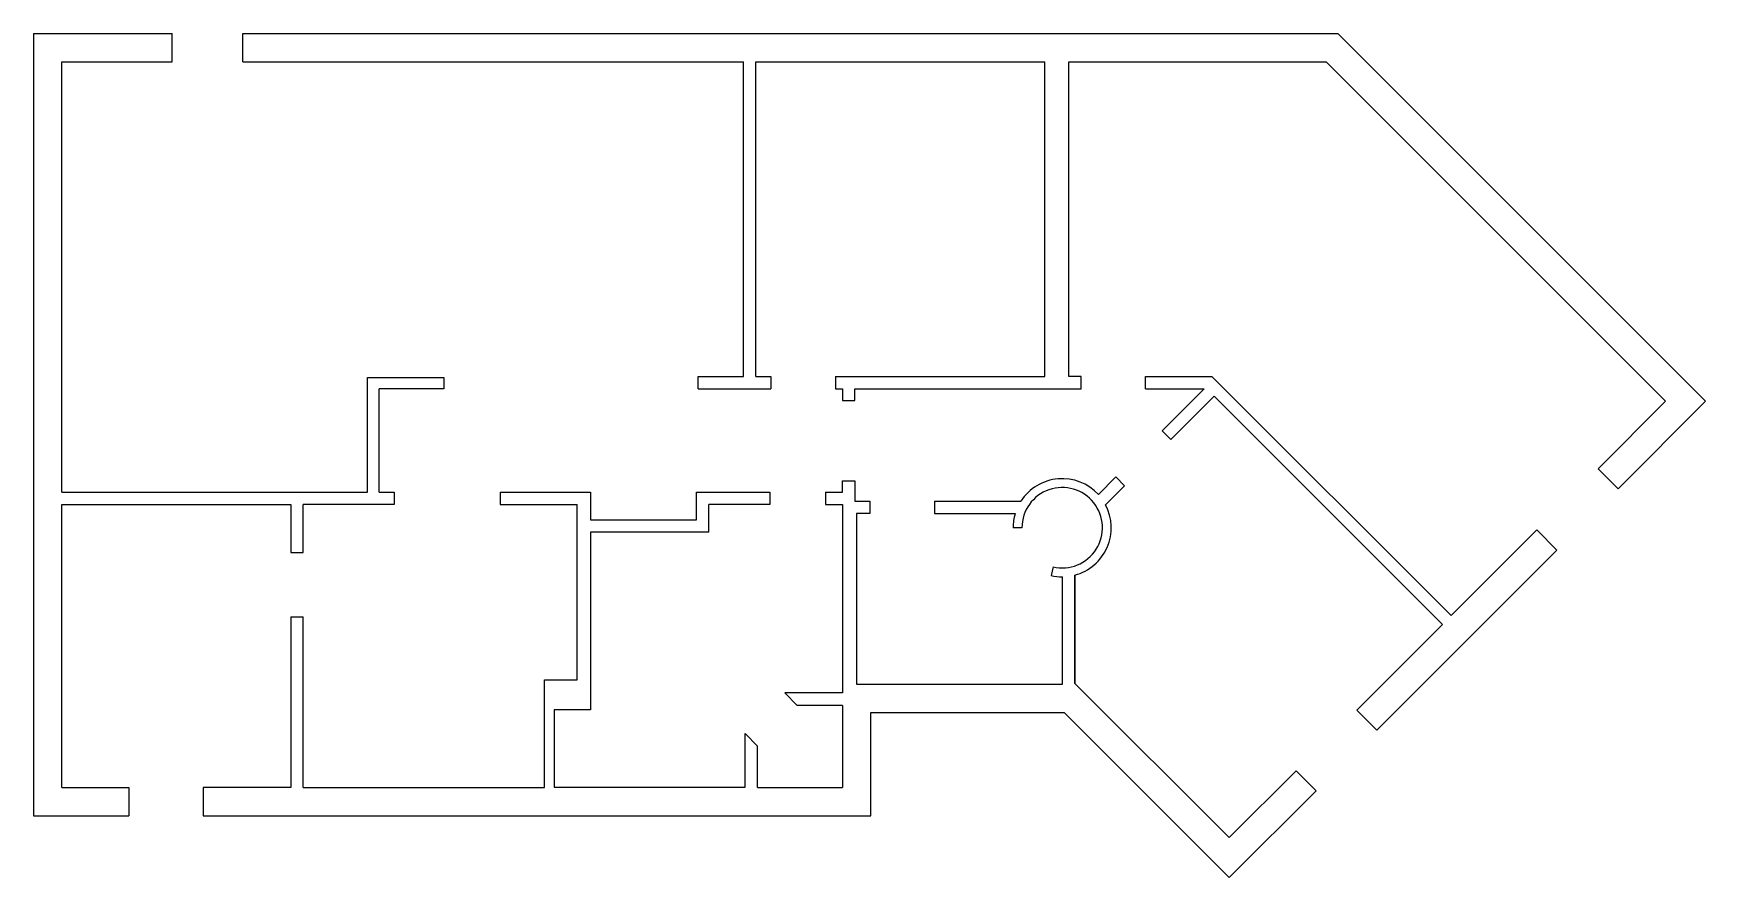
# Model space of a CAD drawing. Header units: millimetres. Extents: x 550 to 2441, y 550 to 1504.
import ezdxf

# ---------------------------------------------------------------- set-up
doc = ezdxf.new("R2010")
doc.units = ezdxf.units.MM

msp = doc.modelspace()

# ---------------------------------------------------------------- linework, layer by layer
at = {"color": 1}
for p, q in [((550, 1504.4), (707, 1504.4)), ((550, 1504.4), (550, 619.4)), ((787, 1504.4), (2025.3, 1504.4)), ((2441.3, 1088.4), (2025.3, 1504.4)), ((2342.3, 989.4), (2441.3, 1088.4)), ((2069.3, 716.5), (2273, 920.1)), ((1497, 619.4), (1497, 736.4)), ((1497, 736.4), (1715.7, 736.4)), ((1902.5, 549.6), (1715.7, 736.4)), ((1902.5, 549.6), (2000.8, 647.9)), ((550, 619.4), (658, 619.4)), ((742, 619.4), (1497, 619.4))]:
    msp.add_line(p, q, dxfattribs=at)
for p, q in [((707, 1472.4), (707, 1504.4)), ((787, 1472.4), (787, 1504.4)), ((582, 985.4), (582, 1472.4)), ((582, 1472.4), (707, 1472.4)), ((787, 1472.4), (1353, 1472.4)), ((1353, 1116.4), (1353, 1472.4)), ((1367, 1116.4), (1367, 1472.4)), ((1367, 1472.4), (1694, 1472.4)), ((1694, 1116.4), (1694, 1472.4)), ((1721, 1116.4), (1721, 1472.4)), ((1721, 1472.4), (2012.1, 1472.4)), ((2396, 1088.4), (2012.1, 1472.4)), ((1302, 1102.4), (1302, 1116.4)), ((1302, 1116.4), (1353, 1116.4)), ((1367, 1116.4), (1384, 1116.4)), ((1384, 1116.4), (1384, 1102.4)), ((1457, 1116.4), (1457, 1102.4)), ((1457, 1116.4), (1694, 1116.4)), ((1735, 1116.4), (1721, 1116.4)), ((1735, 1102.4), (1735, 1116.4)), ((1808, 1102.4), (1808, 1116.4)), ((1808, 1116.4), (1883, 1116.4)), ((2153.5, 845.9), (1883, 1116.4)), ((928, 985.4), (928, 1115.4)), ((928, 1115.4), (1014, 1115.4)), ((1014, 1102.4), (941, 1102.4)), ((941, 985.4), (941, 1102.4)), ((1014, 1115.4), (1014, 1102.4)), ((1302, 1102.4), (1384, 1102.4)), ((1457, 1102.4), (1465, 1102.4)), ((1465, 1102.4), (1465, 1089.4)), ((1479, 1089.4), (1479, 1102.4)), ((1479, 1102.4), (1735, 1102.4)), ((1808, 1102.4), (1874, 1102.4)), ((1874, 1102.4), (1826.6, 1055)), ((1465, 1089.4), (1479, 1089.4)), ((1885.5, 1094.1), (1836.5, 1045.1)), ((2143.6, 836), (1885.5, 1094.1)), ((2319.7, 1012.1), (2396, 1088.4)), ((1836.5, 1045.1), (1826.6, 1055)), ((1754.5, 982.9), (1774.3, 1002.7)), ((1774.3, 1002.7), (1784.2, 992.8)), ((2342.3, 989.4), (2319.7, 1012.1)), ((582, 985.4), (928, 985.4)), ((941, 985.4), (958, 985.4)), ((958, 985.4), (958, 971.4)), ((1078, 985.4), (1180, 985.4)), ((1078, 985.4), (1078, 971.4)), ((1180, 985.4), (1180, 954.4)), ((1180, 985.4), (1180, 954.4)), ((1300, 954.4), (1300, 985.4)), ((1300, 985.4), (1383, 985.4)), ((1383, 985.4), (1383, 971.4)), ((1446, 985.4), (1446, 971.4)), ((1446, 985.4), (1465, 985.4)), ((1465, 985.4), (1465, 998.4)), ((1465, 998.4), (1479, 998.4)), ((1479, 998.4), (1479, 975.4)), ((1762.7, 971.3), (1784.2, 992.8)), ((582, 651.4), (582, 971.4)), ((582, 971.4), (841, 971.4)), ((841, 971.4), (841, 917.4)), ((958, 971.4), (855, 971.4)), ((855, 917.4), (855, 971.4)), ((1078, 971.4), (1165, 971.4)), ((1165, 773.4), (1165, 971.4)), ((1383, 971.4), (1314, 971.4)), ((1314, 940.4), (1314, 971.4)), ((1446, 971.4), (1465, 971.4)), ((1465, 971.4), (1465, 758.4)), ((1465, 971.4), (1465, 758.4)), ((1479, 975.4), (1496, 975.4)), ((1496, 975.4), (1496, 961.4)), ((1569, 975.4), (1569, 961.4)), ((1569, 975.4), (1666.9, 975.4)), ((1180, 954.4), (1300, 954.4)), ((1496, 961.4), (1481, 961.4)), ((1481, 961.4), (1481, 768.4)), ((1569, 961.4), (1660.5, 961.4)), ((1180, 940.4), (1180, 739.4)), ((1314, 940.4), (1180, 940.4)), ((1658.1, 945.4), (1668.1, 945.4)), ((2153.5, 845.9), (2250.4, 942.8)), ((2273, 920.1), (2250.4, 942.8)), ((841, 917.4), (855, 917.4)), ((1703.3, 901), (1701, 891.3)), ((1714, 768.4), (1714, 889.8)), ((1728, 769.3), (1728, 891.7)), ((1728, 891.7), (1728, 769.3)), ((1728, 891.7), (1728, 769.3)), ((841, 844.4), (855, 844.4)), ((841, 844.4), (841, 651.4)), ((855, 651.4), (855, 844.4)), ((2143.6, 836), (2046.7, 739.1)), ((1128, 651.4), (1128, 773.4)), ((1128, 773.4), (1165, 773.4)), ((1465, 758.4), (1400, 758.4)), ((1414, 744.4), (1400, 758.4)), ((1481, 768.4), (1714, 768.4)), ((1902.5, 594.9), (1728, 769.3)), ((1180, 739.4), (1139, 739.4)), ((1139, 739.4), (1139, 651.8)), ((1465, 744.4), (1414, 744.4)), ((1465, 744.4), (1465, 651.4)), ((2069.3, 716.5), (2046.7, 739.1)), ((1355, 651.8), (1355, 712.4)), ((1369, 698.4), (1355, 712.4)), ((1369, 651.4), (1369, 698.4)), ((1978.1, 670.5), (1902.5, 594.9)), ((2000.8, 647.9), (1978.1, 670.5)), ((582, 651.4), (658, 651.4)), ((658, 651.4), (658, 619.4)), ((841, 651.4), (742, 651.4)), ((742, 651.4), (742, 619.4)), ((855, 651.4), (1128, 651.4)), ((1139, 651.8), (1355, 651.8)), ((1139, 651.8), (1355, 651.8)), ((1369, 651.4), (1465, 651.4))]:
    msp.add_line(p, q)
for radius, start, end in [(55.5, 42.5535, 147.2089), (45.5, 256.8863, 179.9276), (55.5, 285.0465, 27.8461), (55.5, 163.1825, 179.9406), (55.5, 256.8863, 270.4212)]:
    msp.add_arc((1713.6, 945.3), radius, start, end)

doc.saveas('drawing.dxf')
